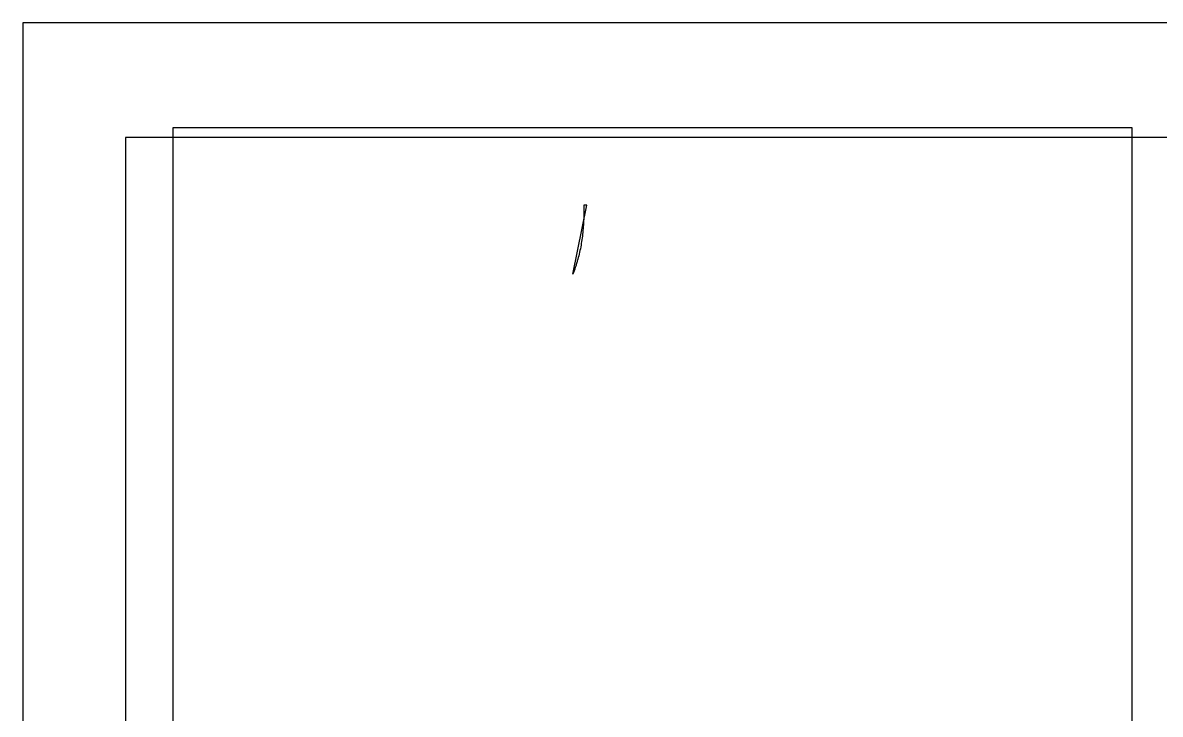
# Model space of a CAD drawing. Header units: centimetres. Extents: x -27 to -9, y -0.6 to 9.
# Drawn here: x -18.375 to -17.088, y 8.215 to 8.997 of the extents above; entities that cross this region are included whole.
import ezdxf

# ---------------------------------------------------------------- set-up
doc = ezdxf.new("R2010")
doc.units = ezdxf.units.CM
doc.header["$MEASUREMENT"] = 0
doc.layers.add('layer 1', color=7, linetype='Continuous')

msp = doc.modelspace()

# ---------------------------------------------------------------- linework, layer by layer
at = {"layer": 'layer 1', "color": 39}
for points, knots in [([(-18.37453, 8.99738), (-18.37453, 8.99738), (-8.9959, 8.99738), (-8.9959, 8.99738), (-8.9959, 8.99738), (-8.9959, 8.99738), (-8.9959, 4.42195), (-8.9959, 4.42195), (-8.9959, 4.42195), (-8.9959, 4.42195), (-18.37453, 4.42195), (-18.37453, 4.42195), (-18.37453, 4.42195), (-18.37453, 4.42195), (-18.37453, 8.99738), (-18.37453, 8.99738)], [0, 0, 0, 0, 0.2, 0.2, 0.2, 0.2, 0.4, 0.4, 0.4, 0.4, 0.6, 0.6, 0.6, 0.6, 1, 1, 1, 1]), ([(-17.73634, 7.79424), (-17.73634, 7.79424), (-17.58975, 7.79424), (-17.58975, 7.79424), (-17.58975, 7.79424), (-17.58975, 7.79424), (-17.11975, 7.79424), (-17.11975, 7.79424), (-17.11975, 7.79424), (-17.11975, 7.79424), (-17.11975, 8.87887), (-17.11975, 8.87887), (-17.11975, 8.87887), (-17.11975, 8.87887), (-17.58975, 8.87887), (-17.58975, 8.87887), (-17.58975, 8.87887), (-17.58975, 8.87887), (-17.73634, 8.87887), (-17.73634, 8.87887), (-17.73634, 8.87887), (-17.73634, 8.87887), (-18.20428, 8.87887), (-18.20428, 8.87887), (-18.20428, 8.87887), (-18.20428, 8.87887), (-18.20428, 7.79424), (-18.20428, 7.79424), (-18.20428, 7.79424), (-18.20428, 7.79424), (-17.73634, 7.79424), (-17.73634, 7.79424)], [0, 0, 0, 0, 0.1111111, 0.1111111, 0.1111111, 0.1111111, 0.2222222, 0.2222222, 0.2222222, 0.2222222, 0.3333333, 0.3333333, 0.3333333, 0.3333333, 0.4444444, 0.4444444, 0.4444444, 0.4444444, 0.5555556, 0.5555556, 0.5555556, 0.5555556, 0.6666667, 0.6666667, 0.6666667, 0.6666667, 0.7777778, 0.7777778, 0.7777778, 0.7777778, 1, 1, 1, 1]), ([(-18.25833, 8.86746), (-18.25833, 8.86746), (-9.11209, 8.86746), (-9.11209, 8.86746), (-9.11209, 8.86746), (-9.11209, 8.86746), (-9.11209, 4.52442), (-9.11209, 4.52442), (-9.11209, 4.52442), (-9.11209, 4.52442), (-18.25833, 4.52442), (-18.25833, 4.52442), (-18.25833, 4.52442), (-18.25833, 4.52442), (-18.25833, 8.86746), (-18.25833, 8.86746)], [0, 0, 0, 0, 0.2, 0.2, 0.2, 0.2, 0.4, 0.4, 0.4, 0.4, 0.6, 0.6, 0.6, 0.6, 1, 1, 1, 1]), ([(-17.75228, 8.71299), (-17.75228, 8.71299), (-17.75228, 8.71299), (-17.75228, 8.71299), (-17.75228, 8.71299), (-17.75228, 8.71299), (-17.75189, 8.71388), (-17.75189, 8.71388), (-17.75189, 8.71388), (-17.75189, 8.71388), (-17.7515, 8.71486), (-17.7515, 8.71486), (-17.7515, 8.71486), (-17.7515, 8.71486), (-17.7512, 8.71574), (-17.7512, 8.71574), (-17.7512, 8.71574), (-17.7512, 8.71574), (-17.75081, 8.71663), (-17.75081, 8.71663), (-17.75081, 8.71663), (-17.75081, 8.71663), (-17.75051, 8.71752), (-17.75051, 8.71752), (-17.75051, 8.71752), (-17.75051, 8.71752), (-17.75012, 8.7185), (-17.75012, 8.7185), (-17.75012, 8.7185), (-17.75012, 8.7185), (-17.74982, 8.71948), (-17.74982, 8.71948), (-17.74982, 8.71948), (-17.74982, 8.71948), (-17.74953, 8.72037), (-17.74953, 8.72037), (-17.74953, 8.72037), (-17.74953, 8.72037), (-17.74913, 8.72135), (-17.74913, 8.72135), (-17.74913, 8.72135), (-17.74913, 8.72135), (-17.74894, 8.72224), (-17.74894, 8.72224), (-17.74894, 8.72224), (-17.74894, 8.72224), (-17.74864, 8.72322), (-17.74864, 8.72322), (-17.74864, 8.72322), (-17.74864, 8.72322), (-17.74835, 8.72411), (-17.74835, 8.72411), (-17.74835, 8.72411), (-17.74835, 8.72411), (-17.74805, 8.72509), (-17.74805, 8.72509), (-17.74805, 8.72509), (-17.74805, 8.72509), (-17.74776, 8.72608), (-17.74776, 8.72608), (-17.74776, 8.72608), (-17.74776, 8.72608), (-17.74746, 8.72706), (-17.74746, 8.72706), (-17.74746, 8.72706), (-17.74746, 8.72706), (-17.74717, 8.72804), (-17.74717, 8.72804), (-17.74717, 8.72804), (-17.74717, 8.72804), (-17.74687, 8.72893), (-17.74687, 8.72893), (-17.74687, 8.72893), (-17.74687, 8.72893), (-17.74658, 8.72991), (-17.74658, 8.72991), (-17.74658, 8.72991), (-17.74658, 8.72991), (-17.74608, 8.73188), (-17.74608, 8.73188), (-17.74608, 8.73188), (-17.74608, 8.73188), (-17.74559, 8.73385), (-17.74559, 8.73385), (-17.74559, 8.73385), (-17.74559, 8.73385), (-17.7451, 8.73572), (-17.7451, 8.73572), (-17.7451, 8.73572), (-17.7451, 8.73572), (-17.74461, 8.73778), (-17.74461, 8.73778), (-17.74461, 8.73778), (-17.74461, 8.73778), (-17.74421, 8.73975), (-17.74421, 8.73975), (-17.74421, 8.73975), (-17.74421, 8.73975), (-17.74372, 8.74172), (-17.74372, 8.74172), (-17.74372, 8.74172), (-17.74372, 8.74172), (-17.74333, 8.74379), (-17.74333, 8.74379), (-17.74333, 8.74379), (-17.74333, 8.74379), (-17.74294, 8.74585), (-17.74294, 8.74585), (-17.74294, 8.74585), (-17.74294, 8.74585), (-17.74274, 8.74782), (-17.74274, 8.74782), (-17.74274, 8.74782), (-17.74274, 8.74782), (-17.74235, 8.74989), (-17.74235, 8.74989), (-17.74235, 8.74989), (-17.74235, 8.74989), (-17.74205, 8.75195), (-17.74205, 8.75195), (-17.74205, 8.75195), (-17.74205, 8.75195), (-17.74175, 8.75392), (-17.74175, 8.75392), (-17.74175, 8.75392), (-17.74175, 8.75392), (-17.74146, 8.75608), (-17.74146, 8.75608), (-17.74146, 8.75608), (-17.74146, 8.75608), (-17.74126, 8.75815), (-17.74126, 8.75815), (-17.74126, 8.75815), (-17.74126, 8.75815), (-17.74097, 8.76022), (-17.74097, 8.76022), (-17.74097, 8.76022), (-17.74097, 8.76022), (-17.74077, 8.76238), (-17.74077, 8.76238), (-17.74077, 8.76238), (-17.74077, 8.76238), (-17.74057, 8.76454), (-17.74057, 8.76454), (-17.74057, 8.76454), (-17.74057, 8.76454), (-17.74038, 8.76661), (-17.74038, 8.76661), (-17.74038, 8.76661), (-17.74038, 8.76661), (-17.74028, 8.76878), (-17.74028, 8.76878), (-17.74028, 8.76878), (-17.74028, 8.76878), (-17.74018, 8.77104), (-17.74018, 8.77104), (-17.74018, 8.77104), (-17.74018, 8.77104), (-17.74008, 8.7731), (-17.74008, 8.7731), (-17.74008, 8.7731), (-17.74008, 8.7731), (-17.73998, 8.77537), (-17.73998, 8.77537), (-17.73998, 8.77537), (-17.73998, 8.77537), (-17.73989, 8.77753), (-17.73989, 8.77753), (-17.73989, 8.77753), (-17.73989, 8.77753), (-17.73989, 8.7797), (-17.73989, 8.7797), (-17.73989, 8.7797), (-17.73989, 8.7797), (-17.73979, 8.78196), (-17.73979, 8.78196), (-17.73979, 8.78196), (-17.73979, 8.78196), (-17.73979, 8.78412), (-17.73979, 8.78412), (-17.73979, 8.78412), (-17.73979, 8.78412), (-17.73989, 8.78639), (-17.73989, 8.78639), (-17.73989, 8.78639), (-17.73989, 8.78639), (-17.73989, 8.78875), (-17.73989, 8.78875), (-17.73989, 8.78875), (-17.73989, 8.78875), (-17.73998, 8.79091), (-17.73998, 8.79091), (-17.73998, 8.79091), (-17.73998, 8.79091), (-17.73634, 8.79091), (-17.73634, 8.79091), (-17.73634, 8.79091), (-17.75228, 8.71299), (-17.75228, 8.71299)], [0, 0, 0, 0, 0.02, 0.02, 0.02, 0.02, 0.04, 0.04, 0.04, 0.04, 0.06, 0.06, 0.06, 0.06, 0.08, 0.08, 0.08, 0.08, 0.1, 0.1, 0.1, 0.1, 0.12, 0.12, 0.12, 0.12, 0.14, 0.14, 0.14, 0.14, 0.16, 0.16, 0.16, 0.16, 0.18, 0.18, 0.18, 0.18, 0.2, 0.2, 0.2, 0.2, 0.22, 0.22, 0.22, 0.22, 0.24, 0.24, 0.24, 0.24, 0.26, 0.26, 0.26, 0.26, 0.28, 0.28, 0.28, 0.28, 0.3, 0.3, 0.3, 0.3, 0.32, 0.32, 0.32, 0.32, 0.34, 0.34, 0.34, 0.34, 0.36, 0.36, 0.36, 0.36, 0.38, 0.38, 0.38, 0.38, 0.4, 0.4, 0.4, 0.4, 0.42, 0.42, 0.42, 0.42, 0.44, 0.44, 0.44, 0.44, 0.46, 0.46, 0.46, 0.46, 0.48, 0.48, 0.48, 0.48, 0.5, 0.5, 0.5, 0.5, 0.52, 0.52, 0.52, 0.52, 0.54, 0.54, 0.54, 0.54, 0.56, 0.56, 0.56, 0.56, 0.58, 0.58, 0.58, 0.58, 0.6, 0.6, 0.6, 0.6, 0.62, 0.62, 0.62, 0.62, 0.64, 0.64, 0.64, 0.64, 0.66, 0.66, 0.66, 0.66, 0.68, 0.68, 0.68, 0.68, 0.7, 0.7, 0.7, 0.7, 0.72, 0.72, 0.72, 0.72, 0.74, 0.74, 0.74, 0.74, 0.76, 0.76, 0.76, 0.76, 0.78, 0.78, 0.78, 0.78, 0.8, 0.8, 0.8, 0.8, 0.82, 0.82, 0.82, 0.82, 0.84, 0.84, 0.84, 0.84, 0.86, 0.86, 0.86, 0.86, 0.88, 0.88, 0.88, 0.88, 0.9, 0.9, 0.9, 0.9, 0.92, 0.92, 0.92, 0.92, 0.94, 0.94, 0.94, 0.94, 0.96, 0.96, 0.96, 0.96, 1, 1, 1, 1.0795337, 1.0795337, 1.0795337, 1.0795337])]:
    msp.add_open_spline(points, degree=3, knots=knots, dxfattribs=at)

doc.saveas('drawing.dxf')
